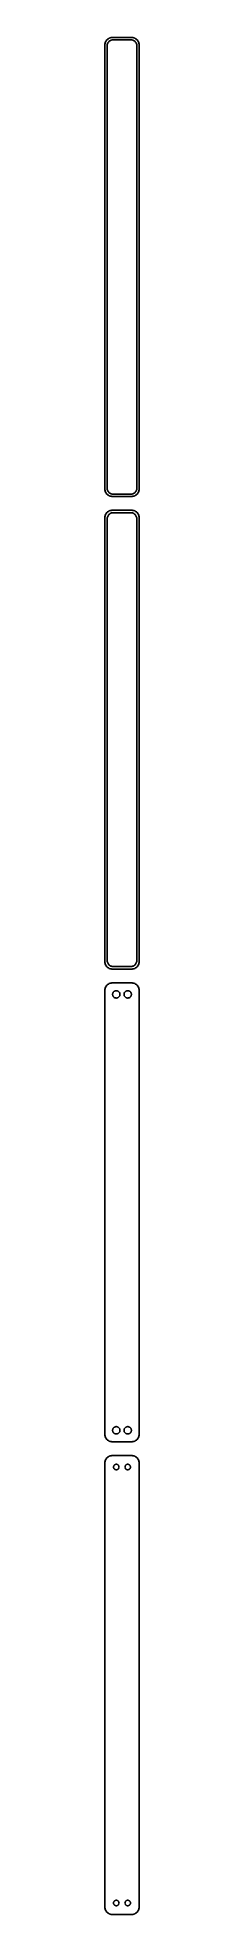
# Model space of a CAD drawing. Header units: metres. Extents: x -11 to 11, y 777 to 2004.
import ezdxf

# ---------------------------------------------------------------- set-up
doc = ezdxf.new("R2010")
doc.units = ezdxf.units.M

msp = doc.modelspace()

# ---------------------------------------------------------------- linework, layer by layer
for p, q in [((-11.0929, 2000.24), (-11.2106, 1999.63)), ((-10.8989, 2000.84), (-11.0929, 2000.24)), ((-10.6315, 2001.41), (-10.8989, 2000.84)), ((-10.2951, 2001.94), (-10.6315, 2001.41)), ((-9.89484, 2002.42), (-10.2951, 2001.94)), ((-9.43712, 2002.85), (-9.89484, 2002.42)), ((-9.4691, 1999.97), (-9.25522, 2000.43)), ((-8.92912, 2003.22), (-9.43712, 2002.85)), ((-9.25522, 2000.43), (-8.98605, 2000.85)), ((-8.98605, 2000.85), (-8.66586, 2001.24)), ((-8.37889, 2003.52), (-8.92912, 2003.22)), ((-8.66586, 2001.24), (-8.29968, 2001.58)), ((-7.79507, 2003.76), (-8.37889, 2003.52)), ((-8.29968, 2001.58), (-7.8933, 2001.88)), ((-7.8933, 2001.88), (-7.45311, 2002.12)), ((-7.1869, 2003.91), (-7.79507, 2003.76)), ((-7.45311, 2002.12), (-6.98605, 2002.3)), ((-6.56395, 2003.99), (-7.1869, 2003.91)), ((-6.98605, 2002.3), (-6.49951, 2002.43)), ((6.56395, 2003.99), (-6.56395, 2003.99)), ((-6.49951, 2002.43), (-6.00116, 2002.49)), ((-6.00116, 2002.49), (6.00116, 2002.49)), ((6.00116, 2002.49), (6.49951, 2002.43)), ((6.49951, 2002.43), (6.98605, 2002.3)), ((7.1869, 2003.91), (6.56395, 2003.99)), ((6.98605, 2002.3), (7.45311, 2002.12)), ((7.79507, 2003.76), (7.1869, 2003.91)), ((7.45311, 2002.12), (7.8933, 2001.88)), ((8.37889, 2003.52), (7.79507, 2003.76)), ((7.8933, 2001.88), (8.29968, 2001.58)), ((8.29968, 2001.58), (8.66586, 2001.24)), ((8.92912, 2003.22), (8.37889, 2003.52)), ((8.66586, 2001.24), (8.98605, 2000.85)), ((9.43712, 2002.85), (8.92912, 2003.22)), ((8.98605, 2000.85), (9.25522, 2000.43)), ((9.25522, 2000.43), (9.4691, 1999.97)), ((9.89484, 2002.42), (9.43712, 2002.85)), ((10.2951, 2001.94), (9.89484, 2002.42)), ((10.6315, 2001.41), (10.2951, 2001.94)), ((10.8989, 2000.84), (10.6315, 2001.41)), ((11.0929, 2000.24), (10.8989, 2000.84)), ((11.2106, 1999.63), (11.0929, 2000.24)), ((-11.2106, 1999.63), (-11.25, 1999)), ((-11.25, 1999), (-11.25, 1709)), ((-9.75, 1998.5), (-9.71844, 1999)), ((-9.75, 1709.5), (-9.75, 1998.5)), ((-9.71844, 1999), (-9.62433, 1999.49)), ((-9.62433, 1999.49), (-9.4691, 1999.97)), ((9.4691, 1999.97), (9.62433, 1999.49)), ((9.62433, 1999.49), (9.71844, 1999)), ((9.71844, 1999), (9.75, 1998.5)), ((9.75, 1998.5), (9.75, 1709.5)), ((11.25, 1999), (11.2106, 1999.63)), ((11.25, 1709), (11.25, 1999)), ((-11.25, 1709), (-11.2106, 1708.37)), ((-11.2106, 1708.37), (-11.0929, 1707.76)), ((-11.0929, 1707.76), (-10.8989, 1707.16)), ((-10.8989, 1707.16), (-10.6315, 1706.59)), ((-10.6315, 1706.59), (-10.2951, 1706.06)), ((-10.2951, 1706.06), (-9.89484, 1705.58)), ((-9.89484, 1705.58), (-9.43712, 1705.15)), ((-9.71844, 1709), (-9.75, 1709.5)), ((-9.62433, 1708.51), (-9.71844, 1709)), ((-9.4691, 1708.03), (-9.62433, 1708.51)), ((-9.25522, 1707.57), (-9.4691, 1708.03)), ((-8.98605, 1707.15), (-9.25522, 1707.57)), ((-8.66586, 1706.76), (-8.98605, 1707.15)), ((-8.29968, 1706.42), (-8.66586, 1706.76)), ((-7.8933, 1706.12), (-8.29968, 1706.42)), ((-7.45311, 1705.88), (-7.8933, 1706.12)), ((-6.98605, 1705.7), (-7.45311, 1705.88)), ((-6.49951, 1705.57), (-6.98605, 1705.7)), ((-6.00116, 1705.51), (-6.49951, 1705.57)), ((6.00116, 1705.51), (-6.00116, 1705.51)), ((6.49951, 1705.57), (6.00116, 1705.51)), ((6.98605, 1705.7), (6.49951, 1705.57)), ((7.45311, 1705.88), (6.98605, 1705.7)), ((7.8933, 1706.12), (7.45311, 1705.88)), ((8.29968, 1706.42), (7.8933, 1706.12)), ((8.66586, 1706.76), (8.29968, 1706.42)), ((8.98605, 1707.15), (8.66586, 1706.76)), ((9.25522, 1707.57), (8.98605, 1707.15)), ((9.4691, 1708.03), (9.25522, 1707.57)), ((9.43712, 1705.15), (9.89484, 1705.58)), ((9.62433, 1708.51), (9.4691, 1708.03)), ((9.71844, 1709), (9.62433, 1708.51)), ((9.75, 1709.5), (9.71844, 1709)), ((9.89484, 1705.58), (10.2951, 1706.06)), ((10.2951, 1706.06), (10.6315, 1706.59)), ((10.6315, 1706.59), (10.8989, 1707.16)), ((10.8989, 1707.16), (11.0929, 1707.76)), ((11.0929, 1707.76), (11.2106, 1708.37)), ((11.2106, 1708.37), (11.25, 1709)), ((-9.89484, 1693.42), (-10.2951, 1692.94)), ((-9.43712, 1693.85), (-9.89484, 1693.42)), ((-9.43712, 1705.15), (-8.92912, 1704.78)), ((-8.92912, 1694.22), (-9.43712, 1693.85)), ((-8.92912, 1704.78), (-8.37889, 1704.48)), ((-8.37889, 1694.52), (-8.92912, 1694.22)), ((-8.37889, 1704.48), (-7.79507, 1704.24)), ((-7.79507, 1694.76), (-8.37889, 1694.52)), ((-7.79507, 1704.24), (-7.1869, 1704.09)), ((-7.1869, 1694.91), (-7.79507, 1694.76)), ((-7.1869, 1704.09), (-6.56395, 1704.01)), ((-6.56395, 1694.99), (-7.1869, 1694.91)), ((-6.9467, 1693.18), (-6.47565, 1693.3)), ((-6.56395, 1704.01), (6.56395, 1704.01)), ((6.56395, 1694.99), (-6.56395, 1694.99)), ((-6.47565, 1693.3), (-5.99316, 1693.36)), ((-5.99316, 1693.36), (5.99316, 1693.36)), ((5.99316, 1693.36), (6.47565, 1693.3)), ((6.47565, 1693.3), (6.9467, 1693.18)), ((6.56395, 1704.01), (7.1869, 1704.09)), ((7.1869, 1694.91), (6.56395, 1694.99)), ((7.1869, 1704.09), (7.79507, 1704.24)), ((7.79507, 1694.76), (7.1869, 1694.91)), ((7.79507, 1704.24), (8.37889, 1704.48)), ((8.37889, 1694.52), (7.79507, 1694.76)), ((8.37889, 1704.48), (8.92912, 1704.78)), ((8.92912, 1694.22), (8.37889, 1694.52)), ((8.92912, 1704.78), (9.43712, 1705.15)), ((9.43712, 1693.85), (8.92912, 1694.22)), ((9.89484, 1693.42), (9.43712, 1693.85)), ((10.2951, 1692.94), (9.89484, 1693.42)), ((-11.2106, 1690.63), (-11.25, 1690)), ((-11.25, 1690), (-11.25, 1400)), ((-11.0929, 1691.24), (-11.2106, 1690.63)), ((-10.8989, 1691.84), (-11.0929, 1691.24)), ((-10.6315, 1692.41), (-10.8989, 1691.84)), ((-10.2951, 1692.94), (-10.6315, 1692.41)), ((-9.62262, 1689.5), (-9.59209, 1689.99)), ((-9.62262, 1400.5), (-9.62262, 1689.5)), ((-9.59209, 1689.99), (-9.50096, 1690.46)), ((-9.50096, 1690.46), (-9.35068, 1690.93)), ((-9.35068, 1690.93), (-9.1436, 1691.37)), ((-9.1436, 1691.37), (-8.88301, 1691.78)), ((-8.88301, 1691.78), (-8.57301, 1692.15)), ((-8.57301, 1692.15), (-8.21851, 1692.48)), ((-8.21851, 1692.48), (-7.82506, 1692.77)), ((-7.82506, 1692.77), (-7.39888, 1693)), ((-7.39888, 1693), (-6.9467, 1693.18)), ((6.9467, 1693.18), (7.39888, 1693)), ((7.39888, 1693), (7.82506, 1692.77)), ((7.82506, 1692.77), (8.21851, 1692.48)), ((8.21851, 1692.48), (8.57301, 1692.15)), ((8.57301, 1692.15), (8.88301, 1691.78)), ((8.88301, 1691.78), (9.1436, 1691.37)), ((9.1436, 1691.37), (9.35068, 1690.93)), ((9.35068, 1690.93), (9.50096, 1690.46)), ((9.50096, 1690.46), (9.59209, 1689.99)), ((9.59209, 1689.99), (9.62262, 1689.5)), ((9.62262, 1689.5), (9.62262, 1400.5)), ((10.6315, 1692.41), (10.2951, 1692.94)), ((10.8989, 1691.84), (10.6315, 1692.41)), ((11.0929, 1691.24), (10.8989, 1691.84)), ((11.2106, 1690.63), (11.0929, 1691.24)), ((11.25, 1690), (11.2106, 1690.63)), ((11.25, 1400), (11.25, 1690)), ((-11.25, 1400), (-11.2106, 1399.37)), ((-11.2106, 1399.37), (-11.0929, 1398.76)), ((-11.0929, 1398.76), (-10.8989, 1398.16)), ((-9.59209, 1400.01), (-9.62262, 1400.5)), ((-9.50096, 1399.54), (-9.59209, 1400.01)), ((-9.35068, 1399.07), (-9.50096, 1399.54)), ((-9.1436, 1398.63), (-9.35068, 1399.07)), ((9.35068, 1399.07), (9.1436, 1398.63)), ((9.50096, 1399.54), (9.35068, 1399.07)), ((9.59209, 1400.01), (9.50096, 1399.54)), ((9.62262, 1400.5), (9.59209, 1400.01)), ((10.8989, 1398.16), (11.0929, 1398.76)), ((11.0929, 1398.76), (11.2106, 1399.37)), ((11.2106, 1399.37), (11.25, 1400)), ((-10.8989, 1398.16), (-10.6315, 1397.59)), ((-10.6315, 1397.59), (-10.2951, 1397.06)), ((-10.2951, 1397.06), (-9.89484, 1396.58)), ((-9.89484, 1396.58), (-9.43712, 1396.15)), ((-9.43712, 1396.15), (-8.92912, 1395.78)), ((-8.88301, 1398.22), (-9.1436, 1398.63)), ((-8.92912, 1395.78), (-8.37889, 1395.48)), ((-8.57301, 1397.85), (-8.88301, 1398.22)), ((-8.21851, 1397.52), (-8.57301, 1397.85)), ((-8.37889, 1395.48), (-7.79507, 1395.24)), ((-7.82506, 1397.23), (-8.21851, 1397.52)), ((-7.39888, 1397), (-7.82506, 1397.23)), ((-7.79507, 1395.24), (-7.1869, 1395.09)), ((-6.9467, 1396.82), (-7.39888, 1397)), ((-7.1869, 1395.09), (-6.56395, 1395.01)), ((-6.47565, 1396.7), (-6.9467, 1396.82)), ((-6.56395, 1395.01), (6.56395, 1395.01)), ((-5.99316, 1396.64), (-6.47565, 1396.7)), ((5.99316, 1396.64), (-5.99316, 1396.64)), ((6.47565, 1396.7), (5.99316, 1396.64)), ((6.9467, 1396.82), (6.47565, 1396.7)), ((6.56395, 1395.01), (7.1869, 1395.09)), ((7.39888, 1397), (6.9467, 1396.82)), ((7.1869, 1395.09), (7.79507, 1395.24)), ((7.82506, 1397.23), (7.39888, 1397)), ((7.79507, 1395.24), (8.37889, 1395.48)), ((8.21851, 1397.52), (7.82506, 1397.23)), ((8.57301, 1397.85), (8.21851, 1397.52)), ((8.37889, 1395.48), (8.92912, 1395.78)), ((8.88301, 1398.22), (8.57301, 1397.85)), ((9.1436, 1398.63), (8.88301, 1398.22)), ((8.92912, 1395.78), (9.43712, 1396.15)), ((9.43712, 1396.15), (9.89484, 1396.58)), ((9.89484, 1396.58), (10.2951, 1397.06)), ((10.2951, 1397.06), (10.6315, 1397.59)), ((10.6315, 1397.59), (10.8989, 1398.16)), ((-11.2106, 1381.63), (-11.25, 1381)), ((-11.25, 1381), (-11.25, 1091)), ((-11.0929, 1382.24), (-11.2106, 1381.63)), ((-10.8989, 1382.84), (-11.0929, 1382.24)), ((-10.6315, 1383.41), (-10.8989, 1382.84)), ((-10.2951, 1383.94), (-10.6315, 1383.41)), ((-9.89484, 1384.42), (-10.2951, 1383.94)), ((-9.43712, 1384.85), (-9.89484, 1384.42)), ((-8.92912, 1385.22), (-9.43712, 1384.85)), ((-8.37889, 1385.52), (-8.92912, 1385.22)), ((-7.79507, 1385.76), (-8.37889, 1385.52)), ((-7.1869, 1385.91), (-7.79507, 1385.76)), ((-6.56395, 1385.99), (-7.1869, 1385.91)), ((6.56395, 1385.99), (-6.56395, 1385.99)), ((-6.14999, 1378.5), (-6.13107, 1378.8)), ((-6.13107, 1378.2), (-6.14999, 1378.5)), ((-6.13107, 1378.8), (-6.07458, 1379.1)), ((-6.07458, 1377.9), (-6.13107, 1378.2)), ((-6.07458, 1379.1), (-5.98146, 1379.38)), ((-5.98146, 1377.62), (-6.07458, 1377.9)), ((-5.98146, 1379.38), (-5.85313, 1379.66)), ((-5.85313, 1377.34), (-5.98146, 1377.62)), ((-5.85313, 1379.66), (-5.69164, 1379.91)), ((-5.69164, 1377.09), (-5.85313, 1377.34)), ((-5.69164, 1379.91), (-5.49951, 1380.14)), ((-5.49951, 1376.86), (-5.69164, 1377.09)), ((-5.49951, 1380.14), (-5.27982, 1380.35)), ((-5.27982, 1376.65), (-5.49951, 1376.86)), ((-5.27982, 1380.35), (-5.03598, 1380.53)), ((-5.03598, 1376.47), (-5.27982, 1376.65)), ((-5.03598, 1380.53), (-4.77187, 1380.67)), ((-4.77187, 1376.33), (-5.03598, 1376.47)), ((-4.77187, 1380.67), (-4.49164, 1380.78)), ((-4.49164, 1376.22), (-4.77187, 1376.33)), ((-4.49164, 1380.78), (-4.19971, 1380.86)), ((-4.19971, 1376.14), (-4.49164, 1376.22)), ((-4.19971, 1380.86), (-3.9007, 1380.9)), ((-3.9007, 1376.1), (-4.19971, 1376.14)), ((-3.9007, 1380.9), (-3.59929, 1380.9)), ((-3.59929, 1376.1), (-3.9007, 1376.1)), ((-3.59929, 1380.9), (-3.30028, 1380.86)), ((-3.30028, 1376.14), (-3.59929, 1376.1)), ((-3.30028, 1380.86), (-3.00835, 1380.78)), ((-3.00835, 1376.22), (-3.30028, 1376.14)), ((-3.00835, 1380.78), (-2.72812, 1380.67)), ((-2.72812, 1376.33), (-3.00835, 1376.22)), ((-2.72812, 1380.67), (-2.464, 1380.53)), ((-2.464, 1376.47), (-2.72812, 1376.33)), ((-2.464, 1380.53), (-2.22017, 1380.35)), ((-2.22017, 1376.65), (-2.464, 1376.47)), ((-2.22017, 1380.35), (-2.00047, 1380.14)), ((-2.00047, 1376.86), (-2.22017, 1376.65)), ((-2.00047, 1380.14), (-1.80835, 1379.91)), ((-1.80835, 1377.09), (-2.00047, 1376.86)), ((-1.80835, 1379.91), (-1.64685, 1379.66)), ((-1.64685, 1377.34), (-1.80835, 1377.09)), ((-1.64685, 1379.66), (-1.51852, 1379.38)), ((-1.51852, 1377.62), (-1.64685, 1377.34)), ((-1.51852, 1379.38), (-1.4254, 1379.1)), ((-1.4254, 1377.9), (-1.51852, 1377.62)), ((-1.4254, 1379.1), (-1.36891, 1378.8)), ((-1.36891, 1378.2), (-1.4254, 1377.9)), ((-1.36891, 1378.8), (-1.34999, 1378.5)), ((-1.34999, 1378.5), (-1.36891, 1378.2)), ((1.34999, 1378.5), (1.36891, 1378.8)), ((1.36891, 1378.2), (1.34999, 1378.5)), ((1.36891, 1378.8), (1.4254, 1379.1)), ((1.4254, 1377.9), (1.36891, 1378.2)), ((1.4254, 1379.1), (1.51852, 1379.38)), ((1.51852, 1377.62), (1.4254, 1377.9)), ((1.51852, 1379.38), (1.64685, 1379.66)), ((1.64685, 1377.34), (1.51852, 1377.62)), ((1.64685, 1379.66), (1.80835, 1379.91)), ((1.80835, 1377.09), (1.64685, 1377.34)), ((1.80835, 1379.91), (2.00047, 1380.14)), ((2.00047, 1376.86), (1.80835, 1377.09)), ((2.00047, 1380.14), (2.22017, 1380.35)), ((2.22017, 1376.65), (2.00047, 1376.86)), ((2.22017, 1380.35), (2.464, 1380.53)), ((2.464, 1376.47), (2.22017, 1376.65)), ((2.464, 1380.53), (2.72812, 1380.67)), ((2.72812, 1376.33), (2.464, 1376.47)), ((2.72812, 1380.67), (3.00835, 1380.78)), ((3.00835, 1376.22), (2.72812, 1376.33)), ((3.00835, 1380.78), (3.30028, 1380.86)), ((3.30028, 1376.14), (3.00835, 1376.22)), ((3.30028, 1380.86), (3.59929, 1380.9)), ((3.59929, 1376.1), (3.30028, 1376.14)), ((3.59929, 1380.9), (3.9007, 1380.9)), ((3.9007, 1376.1), (3.59929, 1376.1)), ((3.9007, 1380.9), (4.19971, 1380.86)), ((4.19971, 1376.14), (3.9007, 1376.1)), ((4.19971, 1380.86), (4.49164, 1380.78)), ((4.49164, 1376.22), (4.19971, 1376.14)), ((4.49164, 1380.78), (4.77187, 1380.67)), ((4.77187, 1376.33), (4.49164, 1376.22)), ((4.77187, 1380.67), (5.03598, 1380.53)), ((5.03598, 1376.47), (4.77187, 1376.33)), ((5.03598, 1380.53), (5.27982, 1380.35)), ((5.27982, 1376.65), (5.03598, 1376.47)), ((5.27982, 1380.35), (5.49951, 1380.14)), ((5.49951, 1376.86), (5.27982, 1376.65)), ((5.49951, 1380.14), (5.69164, 1379.91)), ((5.69164, 1377.09), (5.49951, 1376.86)), ((5.69164, 1379.91), (5.85313, 1379.66)), ((5.85313, 1377.34), (5.69164, 1377.09)), ((5.85313, 1379.66), (5.98146, 1379.38)), ((5.98146, 1377.62), (5.85313, 1377.34)), ((5.98146, 1379.38), (6.07458, 1379.1)), ((6.07458, 1377.9), (5.98146, 1377.62)), ((6.07458, 1379.1), (6.13107, 1378.8)), ((6.13107, 1378.2), (6.07458, 1377.9)), ((6.13107, 1378.8), (6.14999, 1378.5)), ((6.14999, 1378.5), (6.13107, 1378.2)), ((7.1869, 1385.91), (6.56395, 1385.99)), ((7.79507, 1385.76), (7.1869, 1385.91)), ((8.37889, 1385.52), (7.79507, 1385.76)), ((8.92912, 1385.22), (8.37889, 1385.52)), ((9.43712, 1384.85), (8.92912, 1385.22)), ((9.89484, 1384.42), (9.43712, 1384.85)), ((10.2951, 1383.94), (9.89484, 1384.42)), ((10.6315, 1383.41), (10.2951, 1383.94)), ((10.8989, 1382.84), (10.6315, 1383.41)), ((11.0929, 1382.24), (10.8989, 1382.84)), ((11.2106, 1381.63), (11.0929, 1382.24)), ((11.25, 1381), (11.2106, 1381.63)), ((11.25, 1091), (11.25, 1381)), ((-6.14999, 1093.5), (-6.13107, 1093.8)), ((-6.13107, 1093.2), (-6.14999, 1093.5)), ((-6.13107, 1093.8), (-6.07458, 1094.1)), ((-6.07458, 1092.9), (-6.13107, 1093.2)), ((-6.07458, 1094.1), (-5.98146, 1094.38)), ((-5.98146, 1092.62), (-6.07458, 1092.9)), ((-5.98146, 1094.38), (-5.85313, 1094.66)), ((-5.85313, 1092.34), (-5.98146, 1092.62)), ((-5.85313, 1094.66), (-5.69164, 1094.91)), ((-5.69164, 1092.09), (-5.85313, 1092.34)), ((-5.69164, 1094.91), (-5.49951, 1095.14)), ((-5.49951, 1091.86), (-5.69164, 1092.09)), ((-5.49951, 1095.14), (-5.27982, 1095.35)), ((-5.27982, 1095.35), (-5.03598, 1095.53)), ((-5.03598, 1095.53), (-4.77187, 1095.67)), ((-4.77187, 1095.67), (-4.49164, 1095.78)), ((-4.49164, 1095.78), (-4.19971, 1095.86)), ((-4.19971, 1095.86), (-3.9007, 1095.9)), ((-3.9007, 1095.9), (-3.59929, 1095.9)), ((-3.59929, 1095.9), (-3.30028, 1095.86)), ((-3.30028, 1095.86), (-3.00835, 1095.78)), ((-3.00835, 1095.78), (-2.72812, 1095.67)), ((-2.72812, 1095.67), (-2.464, 1095.53)), ((-2.464, 1095.53), (-2.22017, 1095.35)), ((-2.22017, 1095.35), (-2.00047, 1095.14)), ((-2.00047, 1095.14), (-1.80835, 1094.91)), ((-1.80835, 1092.09), (-2.00047, 1091.86)), ((-1.80835, 1094.91), (-1.64685, 1094.66)), ((-1.64685, 1092.34), (-1.80835, 1092.09)), ((-1.64685, 1094.66), (-1.51852, 1094.38)), ((-1.51852, 1092.62), (-1.64685, 1092.34)), ((-1.51852, 1094.38), (-1.4254, 1094.1)), ((-1.4254, 1092.9), (-1.51852, 1092.62)), ((-1.4254, 1094.1), (-1.36891, 1093.8)), ((-1.36891, 1093.2), (-1.4254, 1092.9)), ((-1.36891, 1093.8), (-1.34999, 1093.5)), ((-1.34999, 1093.5), (-1.36891, 1093.2)), ((1.34999, 1093.5), (1.36891, 1093.8)), ((1.36891, 1093.2), (1.34999, 1093.5)), ((1.36891, 1093.8), (1.4254, 1094.1)), ((1.4254, 1092.9), (1.36891, 1093.2)), ((1.4254, 1094.1), (1.51852, 1094.38)), ((1.51852, 1092.62), (1.4254, 1092.9)), ((1.51852, 1094.38), (1.64685, 1094.66)), ((1.64685, 1092.34), (1.51852, 1092.62)), ((1.64685, 1094.66), (1.80835, 1094.91)), ((1.80835, 1092.09), (1.64685, 1092.34)), ((1.80835, 1094.91), (2.00047, 1095.14)), ((2.00047, 1091.86), (1.80835, 1092.09)), ((2.00047, 1095.14), (2.22017, 1095.35)), ((2.22017, 1095.35), (2.464, 1095.53)), ((2.464, 1095.53), (2.72812, 1095.67)), ((2.72812, 1095.67), (3.00835, 1095.78)), ((3.00835, 1095.78), (3.30028, 1095.86)), ((3.30028, 1095.86), (3.59929, 1095.9)), ((3.59929, 1095.9), (3.9007, 1095.9)), ((3.9007, 1095.9), (4.19971, 1095.86)), ((4.19971, 1095.86), (4.49164, 1095.78)), ((4.49164, 1095.78), (4.77187, 1095.67)), ((4.77187, 1095.67), (5.03598, 1095.53)), ((5.03598, 1095.53), (5.27982, 1095.35)), ((5.27982, 1095.35), (5.49951, 1095.14)), ((5.49951, 1095.14), (5.69164, 1094.91)), ((5.69164, 1092.09), (5.49951, 1091.86)), ((5.69164, 1094.91), (5.85313, 1094.66)), ((5.85313, 1092.34), (5.69164, 1092.09)), ((5.85313, 1094.66), (5.98146, 1094.38)), ((5.98146, 1092.62), (5.85313, 1092.34)), ((5.98146, 1094.38), (6.07458, 1094.1)), ((6.07458, 1092.9), (5.98146, 1092.62)), ((6.07458, 1094.1), (6.13107, 1093.8)), ((6.13107, 1093.2), (6.07458, 1092.9)), ((6.13107, 1093.8), (6.14999, 1093.5)), ((6.14999, 1093.5), (6.13107, 1093.2)), ((-11.25, 1091), (-11.2106, 1090.37)), ((-11.2106, 1090.37), (-11.0929, 1089.76)), ((-11.0929, 1089.76), (-10.8989, 1089.16)), ((-10.8989, 1089.16), (-10.6315, 1088.59)), ((-10.6315, 1088.59), (-10.2951, 1088.06)), ((-10.2951, 1088.06), (-9.89484, 1087.58)), ((-9.89484, 1087.58), (-9.43712, 1087.15)), ((-9.43712, 1087.15), (-8.92912, 1086.78)), ((-8.92912, 1086.78), (-8.37889, 1086.48)), ((-8.37889, 1086.48), (-7.79507, 1086.24)), ((-7.79507, 1086.24), (-7.1869, 1086.09)), ((-7.1869, 1086.09), (-6.56395, 1086.01)), ((-6.56395, 1086.01), (6.56395, 1086.01)), ((-5.27982, 1091.65), (-5.49951, 1091.86)), ((-5.03598, 1091.47), (-5.27982, 1091.65)), ((-4.77187, 1091.33), (-5.03598, 1091.47)), ((-4.49164, 1091.22), (-4.77187, 1091.33)), ((-4.19971, 1091.14), (-4.49164, 1091.22)), ((-3.9007, 1091.1), (-4.19971, 1091.14)), ((-3.59929, 1091.1), (-3.9007, 1091.1)), ((-3.30028, 1091.14), (-3.59929, 1091.1)), ((-3.00835, 1091.22), (-3.30028, 1091.14)), ((-2.72812, 1091.33), (-3.00835, 1091.22)), ((-2.464, 1091.47), (-2.72812, 1091.33)), ((-2.22017, 1091.65), (-2.464, 1091.47)), ((-2.00047, 1091.86), (-2.22017, 1091.65)), ((2.22017, 1091.65), (2.00047, 1091.86)), ((2.464, 1091.47), (2.22017, 1091.65)), ((2.72812, 1091.33), (2.464, 1091.47)), ((3.00835, 1091.22), (2.72812, 1091.33)), ((3.30028, 1091.14), (3.00835, 1091.22)), ((3.59929, 1091.1), (3.30028, 1091.14)), ((3.9007, 1091.1), (3.59929, 1091.1)), ((4.19971, 1091.14), (3.9007, 1091.1)), ((4.49164, 1091.22), (4.19971, 1091.14)), ((4.77187, 1091.33), (4.49164, 1091.22)), ((5.03598, 1091.47), (4.77187, 1091.33)), ((5.27982, 1091.65), (5.03598, 1091.47)), ((5.49951, 1091.86), (5.27982, 1091.65)), ((6.56395, 1086.01), (7.1869, 1086.09)), ((7.1869, 1086.09), (7.79507, 1086.24)), ((7.79507, 1086.24), (8.37889, 1086.48)), ((8.37889, 1086.48), (8.92912, 1086.78)), ((8.92912, 1086.78), (9.43712, 1087.15)), ((9.43712, 1087.15), (9.89484, 1087.58)), ((9.89484, 1087.58), (10.2951, 1088.06)), ((10.2951, 1088.06), (10.6315, 1088.59)), ((10.6315, 1088.59), (10.8989, 1089.16)), ((10.8989, 1089.16), (11.0929, 1089.76)), ((11.0929, 1089.76), (11.2106, 1090.37)), ((11.2106, 1090.37), (11.25, 1091)), ((-11.2106, 1072.63), (-11.25, 1072)), ((-11.25, 1072), (-11.25, 782)), ((-11.0929, 1073.24), (-11.2106, 1072.63)), ((-10.8989, 1073.84), (-11.0929, 1073.24)), ((-10.6315, 1074.41), (-10.8989, 1073.84)), ((-10.2951, 1074.94), (-10.6315, 1074.41)), ((-9.89484, 1075.42), (-10.2951, 1074.94)), ((-9.43712, 1075.85), (-9.89484, 1075.42)), ((-8.92912, 1076.22), (-9.43712, 1075.85)), ((-8.37889, 1076.52), (-8.92912, 1076.22)), ((-7.79507, 1076.76), (-8.37889, 1076.52)), ((-7.1869, 1076.91), (-7.79507, 1076.76)), ((-6.56395, 1076.99), (-7.1869, 1076.91)), ((6.56395, 1076.99), (-6.56395, 1076.99)), ((-5.54999, 1069.5), (-5.5358, 1069.73)), ((-5.5358, 1069.27), (-5.54999, 1069.5)), ((-5.5358, 1069.73), (-5.49344, 1069.95)), ((-5.49344, 1069.05), (-5.5358, 1069.27)), ((-5.49344, 1069.95), (-5.42358, 1070.16)), ((-5.42358, 1068.84), (-5.49344, 1069.05)), ((-5.42358, 1070.16), (-5.32735, 1070.37)), ((-5.32735, 1068.63), (-5.42358, 1068.84)), ((-5.32735, 1070.37), (-5.20622, 1070.56)), ((-5.20622, 1068.44), (-5.32735, 1068.63)), ((-5.20622, 1070.56), (-5.06213, 1070.73)), ((-5.06213, 1068.27), (-5.20622, 1068.44)), ((-5.06213, 1070.73), (-4.89735, 1070.89)), ((-4.89735, 1068.11), (-5.06213, 1068.27)), ((-4.89735, 1070.89), (-4.71448, 1071.02)), ((-4.71448, 1067.98), (-4.89735, 1068.11)), ((-4.71448, 1071.02), (-4.51639, 1071.13)), ((-4.51639, 1067.87), (-4.71448, 1067.98)), ((-4.51639, 1071.13), (-4.30623, 1071.21)), ((-4.30623, 1067.79), (-4.51639, 1067.87)), ((-4.30623, 1071.21), (-4.08728, 1071.27)), ((-4.08728, 1067.73), (-4.30623, 1067.79)), ((-4.08728, 1071.27), (-3.86302, 1071.3)), ((-3.86302, 1067.7), (-4.08728, 1067.73)), ((-3.86302, 1071.3), (-3.63696, 1071.3)), ((-3.63696, 1067.7), (-3.86302, 1067.7)), ((-3.63696, 1071.3), (-3.4127, 1071.27)), ((-3.4127, 1067.73), (-3.63696, 1067.7)), ((-3.4127, 1071.27), (-3.19376, 1071.21)), ((-3.19376, 1067.79), (-3.4127, 1067.73)), ((-3.19376, 1071.21), (-2.9836, 1071.13)), ((-2.9836, 1067.87), (-3.19376, 1067.79)), ((-2.9836, 1071.13), (-2.78551, 1071.02)), ((-2.78551, 1067.98), (-2.9836, 1067.87)), ((-2.78551, 1071.02), (-2.60263, 1070.89)), ((-2.60263, 1068.11), (-2.78551, 1067.98)), ((-2.60263, 1070.89), (-2.43785, 1070.73)), ((-2.43785, 1068.27), (-2.60263, 1068.11)), ((-2.43785, 1070.73), (-2.29376, 1070.56)), ((-2.29376, 1068.44), (-2.43785, 1068.27)), ((-2.29376, 1070.56), (-2.17264, 1070.37)), ((-2.17264, 1068.63), (-2.29376, 1068.44)), ((-2.17264, 1070.37), (-2.0764, 1070.16)), ((-2.0764, 1068.84), (-2.17264, 1068.63)), ((-2.0764, 1070.16), (-2.00655, 1069.95)), ((-2.00655, 1069.05), (-2.0764, 1068.84)), ((-2.00655, 1069.95), (-1.96419, 1069.73)), ((-1.96419, 1069.27), (-2.00655, 1069.05)), ((-1.96419, 1069.73), (-1.95, 1069.5)), ((-1.95, 1069.5), (-1.96419, 1069.27)), ((1.95, 1069.5), (1.96419, 1069.73)), ((1.96419, 1069.27), (1.95, 1069.5)), ((1.96419, 1069.73), (2.00655, 1069.95)), ((2.00655, 1069.05), (1.96419, 1069.27)), ((2.00655, 1069.95), (2.0764, 1070.16)), ((2.0764, 1068.84), (2.00655, 1069.05)), ((2.0764, 1070.16), (2.17264, 1070.37)), ((2.17264, 1068.63), (2.0764, 1068.84)), ((2.17264, 1070.37), (2.29376, 1070.56)), ((2.29376, 1068.44), (2.17264, 1068.63)), ((2.29376, 1070.56), (2.43785, 1070.73)), ((2.43785, 1068.27), (2.29376, 1068.44)), ((2.43785, 1070.73), (2.60263, 1070.89)), ((2.60263, 1068.11), (2.43785, 1068.27)), ((2.60263, 1070.89), (2.78551, 1071.02)), ((2.78551, 1067.98), (2.60263, 1068.11)), ((2.78551, 1071.02), (2.9836, 1071.13)), ((2.9836, 1067.87), (2.78551, 1067.98)), ((2.9836, 1071.13), (3.19376, 1071.21)), ((3.19376, 1067.79), (2.9836, 1067.87)), ((3.19376, 1071.21), (3.4127, 1071.27)), ((3.4127, 1067.73), (3.19376, 1067.79)), ((3.4127, 1071.27), (3.63696, 1071.3)), ((3.63696, 1067.7), (3.4127, 1067.73)), ((3.63696, 1071.3), (3.86302, 1071.3)), ((3.86302, 1067.7), (3.63696, 1067.7)), ((3.86302, 1071.3), (4.08728, 1071.27)), ((4.08728, 1067.73), (3.86302, 1067.7)), ((4.08728, 1071.27), (4.30623, 1071.21)), ((4.30623, 1067.79), (4.08728, 1067.73)), ((4.30623, 1071.21), (4.51639, 1071.13)), ((4.51639, 1067.87), (4.30623, 1067.79)), ((4.51639, 1071.13), (4.71448, 1071.02)), ((4.71448, 1067.98), (4.51639, 1067.87)), ((4.71448, 1071.02), (4.89735, 1070.89)), ((4.89735, 1068.11), (4.71448, 1067.98)), ((4.89735, 1070.89), (5.06213, 1070.73)), ((5.06213, 1068.27), (4.89735, 1068.11)), ((5.06213, 1070.73), (5.20622, 1070.56)), ((5.20622, 1068.44), (5.06213, 1068.27)), ((5.20622, 1070.56), (5.32735, 1070.37)), ((5.32735, 1068.63), (5.20622, 1068.44)), ((5.32735, 1070.37), (5.42358, 1070.16)), ((5.42358, 1068.84), (5.32735, 1068.63)), ((5.42358, 1070.16), (5.49344, 1069.95)), ((5.49344, 1069.05), (5.42358, 1068.84)), ((5.49344, 1069.95), (5.5358, 1069.73)), ((5.5358, 1069.27), (5.49344, 1069.05)), ((5.5358, 1069.73), (5.54999, 1069.5)), ((5.54999, 1069.5), (5.5358, 1069.27)), ((7.1869, 1076.91), (6.56395, 1076.99)), ((7.79507, 1076.76), (7.1869, 1076.91)), ((8.37889, 1076.52), (7.79507, 1076.76)), ((8.92912, 1076.22), (8.37889, 1076.52)), ((9.43712, 1075.85), (8.92912, 1076.22)), ((9.89484, 1075.42), (9.43712, 1075.85)), ((10.2951, 1074.94), (9.89484, 1075.42)), ((10.6315, 1074.41), (10.2951, 1074.94)), ((10.8989, 1073.84), (10.6315, 1074.41)), ((11.0929, 1073.24), (10.8989, 1073.84)), ((11.2106, 1072.63), (11.0929, 1073.24)), ((11.25, 1072), (11.2106, 1072.63)), ((11.25, 782), (11.25, 1072)), ((-5.42358, 785.163), (-5.32735, 785.367)), ((-5.32735, 785.367), (-5.20622, 785.558)), ((-5.20622, 785.558), (-5.06213, 785.732)), ((-5.06213, 785.732), (-4.89735, 785.887)), ((-4.89735, 785.887), (-4.71448, 786.02)), ((-4.71448, 786.02), (-4.51639, 786.129)), ((-4.51639, 786.129), (-4.30623, 786.212)), ((-4.30623, 786.212), (-4.08728, 786.268)), ((-4.08728, 786.268), (-3.86302, 786.296)), ((-3.86302, 786.296), (-3.63696, 786.296)), ((-3.63696, 786.296), (-3.4127, 786.268)), ((-3.4127, 786.268), (-3.19376, 786.212)), ((-3.19376, 786.212), (-2.9836, 786.129)), ((-2.9836, 786.129), (-2.78551, 786.02)), ((-2.78551, 786.02), (-2.60263, 785.887)), ((-2.60263, 785.887), (-2.43785, 785.732)), ((-2.43785, 785.732), (-2.29376, 785.558)), ((-2.29376, 785.558), (-2.17264, 785.367)), ((-2.17264, 785.367), (-2.0764, 785.163)), ((2.0764, 785.163), (2.17264, 785.367)), ((2.17264, 785.367), (2.29376, 785.558)), ((2.29376, 785.558), (2.43785, 785.732)), ((2.43785, 785.732), (2.60263, 785.887)), ((2.60263, 785.887), (2.78551, 786.02)), ((2.78551, 786.02), (2.9836, 786.129)), ((2.9836, 786.129), (3.19376, 786.212)), ((3.19376, 786.212), (3.4127, 786.268)), ((3.4127, 786.268), (3.63696, 786.296)), ((3.63696, 786.296), (3.86302, 786.296)), ((3.86302, 786.296), (4.08728, 786.268)), ((4.08728, 786.268), (4.30623, 786.212)), ((4.30623, 786.212), (4.51639, 786.129)), ((4.51639, 786.129), (4.71448, 786.02)), ((4.71448, 786.02), (4.89735, 785.887)), ((4.89735, 785.887), (5.06213, 785.732)), ((5.06213, 785.732), (5.20622, 785.558)), ((5.20622, 785.558), (5.32735, 785.367)), ((5.32735, 785.367), (5.42358, 785.163)), ((-11.25, 782), (-11.2106, 781.373)), ((-11.2106, 781.373), (-11.0929, 780.757)), ((-11.0929, 780.757), (-10.8989, 780.159)), ((-10.8989, 780.159), (-10.6315, 779.591)), ((-10.6315, 779.591), (-10.2951, 779.061)), ((-10.2951, 779.061), (-9.89484, 778.577)), ((-9.89484, 778.577), (-9.43712, 778.147)), ((-9.43712, 778.147), (-8.92912, 777.778)), ((-8.92912, 777.778), (-8.37889, 777.476)), ((-8.37889, 777.476), (-7.79507, 777.245)), ((-7.79507, 777.245), (-7.1869, 777.089)), ((-7.1869, 777.089), (-6.56395, 777.01)), ((-6.56395, 777.01), (6.56395, 777.01)), ((-5.54999, 784.5), (-5.5358, 784.726)), ((-5.5358, 784.274), (-5.54999, 784.5)), ((-5.5358, 784.726), (-5.49344, 784.948)), ((-5.49344, 784.052), (-5.5358, 784.274)), ((-5.49344, 784.948), (-5.42358, 785.163)), ((-5.42358, 783.837), (-5.49344, 784.052)), ((-5.32735, 783.633), (-5.42358, 783.837)), ((-5.20622, 783.442), (-5.32735, 783.633)), ((-5.06213, 783.268), (-5.20622, 783.442)), ((-4.89735, 783.113), (-5.06213, 783.268)), ((-4.71448, 782.98), (-4.89735, 783.113)), ((-4.51639, 782.871), (-4.71448, 782.98)), ((-4.30623, 782.788), (-4.51639, 782.871)), ((-4.08728, 782.732), (-4.30623, 782.788)), ((-3.86302, 782.704), (-4.08728, 782.732)), ((-3.63696, 782.704), (-3.86302, 782.704)), ((-3.4127, 782.732), (-3.63696, 782.704)), ((-3.19376, 782.788), (-3.4127, 782.732)), ((-2.9836, 782.871), (-3.19376, 782.788)), ((-2.78551, 782.98), (-2.9836, 782.871)), ((-2.60263, 783.113), (-2.78551, 782.98)), ((-2.43785, 783.268), (-2.60263, 783.113)), ((-2.29376, 783.442), (-2.43785, 783.268)), ((-2.17264, 783.633), (-2.29376, 783.442)), ((-2.0764, 783.837), (-2.17264, 783.633)), ((-2.0764, 785.163), (-2.00655, 784.948)), ((-2.00655, 784.052), (-2.0764, 783.837)), ((-2.00655, 784.948), (-1.96419, 784.726)), ((-1.96419, 784.274), (-2.00655, 784.052)), ((-1.96419, 784.726), (-1.95, 784.5)), ((-1.95, 784.5), (-1.96419, 784.274)), ((1.95, 784.5), (1.96419, 784.726)), ((1.96419, 784.274), (1.95, 784.5)), ((1.96419, 784.726), (2.00655, 784.948)), ((2.00655, 784.052), (1.96419, 784.274)), ((2.00655, 784.948), (2.0764, 785.163)), ((2.0764, 783.837), (2.00655, 784.052)), ((2.17264, 783.633), (2.0764, 783.837)), ((2.29376, 783.442), (2.17264, 783.633)), ((2.43785, 783.268), (2.29376, 783.442)), ((2.60263, 783.113), (2.43785, 783.268)), ((2.78551, 782.98), (2.60263, 783.113)), ((2.9836, 782.871), (2.78551, 782.98)), ((3.19376, 782.788), (2.9836, 782.871)), ((3.4127, 782.732), (3.19376, 782.788)), ((3.63696, 782.704), (3.4127, 782.732)), ((3.86302, 782.704), (3.63696, 782.704)), ((4.08728, 782.732), (3.86302, 782.704)), ((4.30623, 782.788), (4.08728, 782.732)), ((4.51639, 782.871), (4.30623, 782.788)), ((4.71448, 782.98), (4.51639, 782.871)), ((4.89735, 783.113), (4.71448, 782.98)), ((5.06213, 783.268), (4.89735, 783.113)), ((5.20622, 783.442), (5.06213, 783.268)), ((5.32735, 783.633), (5.20622, 783.442)), ((5.42358, 783.837), (5.32735, 783.633)), ((5.42358, 785.163), (5.49344, 784.948)), ((5.49344, 784.052), (5.42358, 783.837)), ((5.49344, 784.948), (5.5358, 784.726)), ((5.5358, 784.274), (5.49344, 784.052)), ((5.5358, 784.726), (5.54999, 784.5)), ((5.54999, 784.5), (5.5358, 784.274)), ((6.56395, 777.01), (7.1869, 777.089)), ((7.1869, 777.089), (7.79507, 777.245)), ((7.79507, 777.245), (8.37889, 777.476)), ((8.37889, 777.476), (8.92912, 777.778)), ((8.92912, 777.778), (9.43712, 778.147)), ((9.43712, 778.147), (9.89484, 778.577)), ((9.89484, 778.577), (10.2951, 779.061)), ((10.2951, 779.061), (10.6315, 779.591)), ((10.6315, 779.591), (10.8989, 780.159)), ((10.8989, 780.159), (11.0929, 780.757)), ((11.0929, 780.757), (11.2106, 781.373)), ((11.2106, 781.373), (11.25, 782))]:
    msp.add_line(p, q)

doc.saveas('drawing.dxf')
